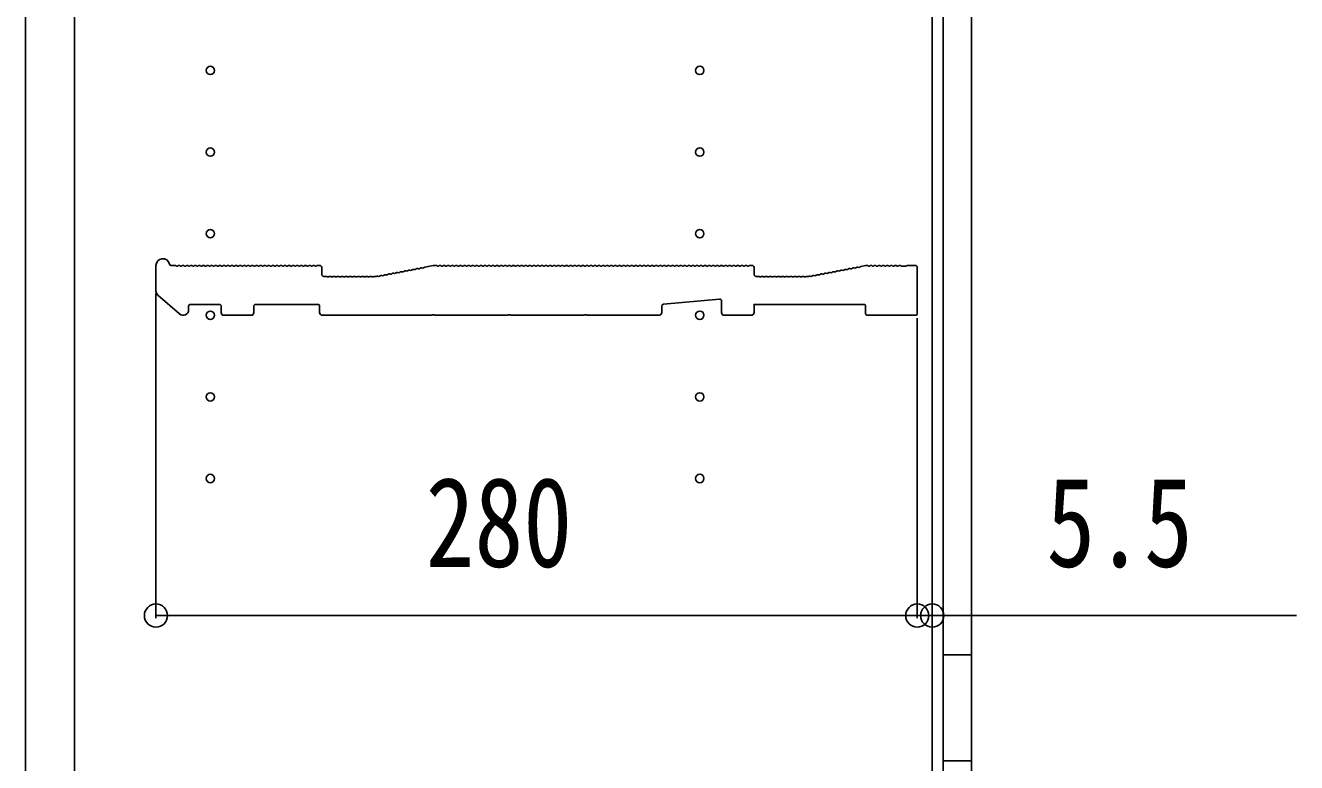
# Model space of a CAD drawing. Units: millimetres, scale not verified. Extents: x -4205 to 4205, y -2970 to 2970.
# Drawn here: x -1837.1 to -1369.6, y -2129.4 to -1858.5 of the extents above; entities that cross this region are included whole.
import ezdxf
from ezdxf.enums import TextEntityAlignment as Align

# ---------------------------------------------------------------- set-up
doc = ezdxf.new("R2010")
doc.units = ezdxf.units.MM
doc.header["$LTSCALE"] = 20
for name, color, linetype in [('0-2_YKK_11', 7, 'Continuous'), ('0-3_YKK_12', 2, 'Continuous'), ('0-5_YKK_D', 6, 'Continuous')]:
    doc.layers.add(name, color=color, linetype=linetype)
doc.styles.add('ＭＳ ゴシック', font='')
doc.styles.get('ＭＳ ゴシック').set_extended_font_data('MS Gothic')

msp = doc.modelspace()

# ---------------------------------------------------------------- linework, layer by layer
at = {"layer": '0-2_YKK_11'}
for p, q in [((-1789.06, -1956.09), (-1789.06, -1946.7)), ((-1783.43, -1946.7), (-1782.06, -1946.7)), ((-1781.5, -1946.9), (-1781.11, -1946.9)), ((-1780, -1946.9), (-1779.61, -1946.9)), ((-1778.5, -1946.9), (-1778.11, -1946.9)), ((-1777, -1946.9), (-1776.61, -1946.9)), ((-1775.5, -1946.9), (-1775.11, -1946.9)), ((-1774, -1946.9), (-1773.61, -1946.9)), ((-1772.5, -1946.9), (-1772.11, -1946.9)), ((-1771, -1946.9), (-1770.61, -1946.9)), ((-1769.5, -1946.9), (-1769.11, -1946.9)), ((-1768, -1946.9), (-1767.61, -1946.9)), ((-1766.5, -1946.9), (-1766.11, -1946.9)), ((-1765, -1946.9), (-1764.61, -1946.9)), ((-1763.5, -1946.9), (-1763.11, -1946.9)), ((-1762, -1946.9), (-1761.61, -1946.9)), ((-1760.5, -1946.9), (-1760.11, -1946.9)), ((-1759, -1946.9), (-1758.61, -1946.9)), ((-1757.5, -1946.9), (-1757.11, -1946.9)), ((-1756, -1946.9), (-1755.61, -1946.9)), ((-1754.5, -1946.9), (-1754.11, -1946.9)), ((-1753, -1946.9), (-1752.61, -1946.9)), ((-1751.5, -1946.9), (-1751.11, -1946.9)), ((-1750, -1946.9), (-1749.61, -1946.9)), ((-1748.5, -1946.9), (-1748.11, -1946.9)), ((-1747, -1946.9), (-1746.61, -1946.9)), ((-1745.5, -1946.9), (-1745.11, -1946.9)), ((-1744, -1946.9), (-1743.61, -1946.9)), ((-1742.5, -1946.9), (-1742.11, -1946.9)), ((-1741, -1946.9), (-1740.61, -1946.9)), ((-1739.5, -1946.9), (-1739.11, -1946.9)), ((-1738, -1946.9), (-1737.61, -1946.9)), ((-1736.5, -1946.9), (-1736.11, -1946.9)), ((-1735, -1946.9), (-1734.61, -1946.9)), ((-1733.5, -1946.9), (-1733.11, -1946.9)), ((-1732, -1946.9), (-1731.61, -1946.9)), ((-1730.5, -1946.9), (-1730.11, -1946.9)), ((-1729.56, -1946.7), (-1728.76, -1946.7)), ((-1728.06, -1947.4), (-1728.06, -1950)), ((-1699.89, -1949.35), (-1699.52, -1949.28)), ((-1698.42, -1949.07), (-1698.05, -1949)), ((-1696.95, -1948.79), (-1696.57, -1948.72)), ((-1695.47, -1948.51), (-1695.1, -1948.44)), ((-1694, -1948.23), (-1693.63, -1948.16)), ((-1692.53, -1947.95), (-1692.15, -1947.88)), ((-1691.05, -1947.67), (-1690.68, -1947.59)), ((-1685.5, -1946.9), (-1685.11, -1946.9)), ((-1684, -1946.9), (-1683.61, -1946.9)), ((-1682.5, -1946.9), (-1682.11, -1946.9)), ((-1681, -1946.9), (-1680.61, -1946.9)), ((-1679.5, -1946.9), (-1679.11, -1946.9)), ((-1678, -1946.9), (-1677.61, -1946.9)), ((-1676.5, -1946.9), (-1676.11, -1946.9)), ((-1675, -1946.9), (-1674.61, -1946.9)), ((-1673.5, -1946.9), (-1673.11, -1946.9)), ((-1672, -1946.9), (-1671.61, -1946.9)), ((-1670.5, -1946.9), (-1670.11, -1946.9)), ((-1669, -1946.9), (-1668.61, -1946.9)), ((-1667.5, -1946.9), (-1667.11, -1946.9)), ((-1666, -1946.9), (-1665.61, -1946.9)), ((-1664.5, -1946.9), (-1664.11, -1946.9)), ((-1663, -1946.9), (-1662.61, -1946.9)), ((-1661.5, -1946.9), (-1661.11, -1946.9)), ((-1660, -1946.9), (-1659.61, -1946.9)), ((-1658.5, -1946.9), (-1658.11, -1946.9)), ((-1657, -1946.9), (-1656.61, -1946.9)), ((-1655.5, -1946.9), (-1655.11, -1946.9)), ((-1654, -1946.9), (-1653.61, -1946.9)), ((-1652.5, -1946.9), (-1652.11, -1946.9)), ((-1651, -1946.9), (-1650.61, -1946.9)), ((-1649.5, -1946.9), (-1649.11, -1946.9)), ((-1648, -1946.9), (-1647.61, -1946.9)), ((-1646.5, -1946.9), (-1646.11, -1946.9)), ((-1645, -1946.9), (-1644.61, -1946.9)), ((-1643.5, -1946.9), (-1643.11, -1946.9)), ((-1642, -1946.9), (-1641.61, -1946.9)), ((-1640.5, -1946.9), (-1640.11, -1946.9)), ((-1639, -1946.9), (-1638.61, -1946.9)), ((-1637.5, -1946.9), (-1637.11, -1946.9)), ((-1636, -1946.9), (-1635.61, -1946.9)), ((-1634.5, -1946.9), (-1634.11, -1946.9)), ((-1633, -1946.9), (-1632.61, -1946.9)), ((-1631.5, -1946.9), (-1631.11, -1946.9)), ((-1630, -1946.9), (-1629.61, -1946.9)), ((-1628.5, -1946.9), (-1628.11, -1946.9)), ((-1627, -1946.9), (-1626.61, -1946.9)), ((-1625.5, -1946.9), (-1625.11, -1946.9)), ((-1624, -1946.9), (-1623.61, -1946.9)), ((-1622.5, -1946.9), (-1622.11, -1946.9)), ((-1621, -1946.9), (-1620.61, -1946.9)), ((-1619.5, -1946.9), (-1619.11, -1946.9)), ((-1618, -1946.9), (-1617.61, -1946.9)), ((-1616.5, -1946.9), (-1616.11, -1946.9)), ((-1615, -1946.9), (-1614.61, -1946.9)), ((-1613.5, -1946.9), (-1613.11, -1946.9)), ((-1612, -1946.9), (-1611.61, -1946.9)), ((-1610.5, -1946.9), (-1610.11, -1946.9)), ((-1609, -1946.9), (-1608.61, -1946.9)), ((-1607.5, -1946.9), (-1607.11, -1946.9)), ((-1606, -1946.9), (-1605.61, -1946.9)), ((-1604.5, -1946.9), (-1604.11, -1946.9)), ((-1603, -1946.9), (-1602.61, -1946.9)), ((-1601.5, -1946.9), (-1601.11, -1946.9)), ((-1600, -1946.9), (-1599.61, -1946.9)), ((-1598.5, -1946.9), (-1598.11, -1946.9)), ((-1597, -1946.9), (-1596.61, -1946.9)), ((-1595.5, -1946.9), (-1595.11, -1946.9)), ((-1594, -1946.9), (-1593.61, -1946.9)), ((-1592.5, -1946.9), (-1592.11, -1946.9)), ((-1591, -1946.9), (-1590.61, -1946.9)), ((-1589.5, -1946.9), (-1589.11, -1946.9)), ((-1588, -1946.9), (-1587.61, -1946.9)), ((-1586.5, -1946.9), (-1586.11, -1946.9)), ((-1585, -1946.9), (-1584.61, -1946.9)), ((-1583.5, -1946.9), (-1583.11, -1946.9)), ((-1582, -1946.9), (-1581.61, -1946.9)), ((-1580.5, -1946.9), (-1580.11, -1946.9)), ((-1579, -1946.9), (-1578.61, -1946.9)), ((-1577.5, -1946.9), (-1577.11, -1946.9)), ((-1576, -1946.9), (-1575.61, -1946.9)), ((-1574.5, -1946.9), (-1574.11, -1946.9)), ((-1573, -1946.9), (-1572.61, -1946.9)), ((-1571.5, -1946.9), (-1571.11, -1946.9)), ((-1570.56, -1946.7), (-1569.76, -1946.7)), ((-1569.06, -1947.4), (-1569.06, -1950)), ((-1540.89, -1949.35), (-1540.52, -1949.28)), ((-1539.42, -1949.07), (-1539.05, -1949)), ((-1537.95, -1948.79), (-1537.57, -1948.72)), ((-1536.47, -1948.51), (-1536.1, -1948.44)), ((-1535, -1948.23), (-1534.63, -1948.16)), ((-1533.53, -1947.95), (-1533.15, -1947.88)), ((-1532.05, -1947.67), (-1531.68, -1947.59)), ((-1530.58, -1947.39), (-1530.2, -1947.31)), ((-1529.69, -1947.01), (-1528.12, -1946.71)), ((-1527.99, -1946.7), (-1527.56, -1946.7)), ((-1527, -1946.9), (-1526.61, -1946.9)), ((-1525.5, -1946.9), (-1525.11, -1946.9)), ((-1524, -1946.9), (-1523.61, -1946.9)), ((-1522.5, -1946.9), (-1522.11, -1946.9)), ((-1521, -1946.9), (-1520.61, -1946.9)), ((-1519.5, -1946.9), (-1519.11, -1946.9)), ((-1518, -1946.9), (-1517.61, -1946.9)), ((-1516.5, -1946.9), (-1516.11, -1946.9)), ((-1512.56, -1946.7), (-1509.76, -1946.7)), ((-1509.06, -1947.4), (-1509.06, -1964.3)), ((-1727.36, -1950.7), (-1726.56, -1950.7)), ((-1726, -1950.9), (-1725.61, -1950.9)), ((-1724.5, -1950.9), (-1724.11, -1950.9)), ((-1723, -1950.9), (-1722.61, -1950.9)), ((-1721.5, -1950.9), (-1721.11, -1950.9)), ((-1720, -1950.9), (-1719.61, -1950.9)), ((-1718.5, -1950.9), (-1718.11, -1950.9)), ((-1717, -1950.9), (-1716.61, -1950.9)), ((-1715.5, -1950.9), (-1715.11, -1950.9)), ((-1714, -1950.9), (-1713.61, -1950.9)), ((-1712.5, -1950.9), (-1712.11, -1950.9)), ((-1711, -1950.9), (-1710.61, -1950.9)), ((-1709.5, -1950.9), (-1709.11, -1950.9)), ((-1708.56, -1950.7), (-1708.12, -1950.7)), ((-1708.12, -1950.7), (-1708.56, -1950.7)), ((-1707.26, -1950.75), (-1706.89, -1950.68)), ((-1705.79, -1950.47), (-1705.41, -1950.4)), ((-1704.31, -1950.19), (-1703.94, -1950.12)), ((-1702.84, -1949.91), (-1702.47, -1949.84)), ((-1701.37, -1949.63), (-1700.99, -1949.56)), ((-1568.36, -1950.7), (-1567.56, -1950.7)), ((-1567, -1950.9), (-1566.61, -1950.9)), ((-1565.5, -1950.9), (-1565.11, -1950.9)), ((-1564, -1950.9), (-1563.61, -1950.9)), ((-1562.5, -1950.9), (-1562.11, -1950.9)), ((-1561, -1950.9), (-1560.61, -1950.9)), ((-1559.5, -1950.9), (-1559.11, -1950.9)), ((-1558, -1950.9), (-1557.61, -1950.9)), ((-1556.5, -1950.9), (-1556.11, -1950.9)), ((-1555, -1950.9), (-1554.61, -1950.9)), ((-1553.5, -1950.9), (-1553.11, -1950.9)), ((-1552, -1950.9), (-1551.61, -1950.9)), ((-1550.5, -1950.9), (-1550.11, -1950.9)), ((-1549.56, -1950.7), (-1549.12, -1950.7)), ((-1548.99, -1950.69), (-1548.85, -1950.66)), ((-1548.26, -1950.75), (-1547.89, -1950.68)), ((-1546.79, -1950.47), (-1546.41, -1950.4)), ((-1545.31, -1950.19), (-1544.94, -1950.12)), ((-1543.84, -1949.91), (-1543.47, -1949.84)), ((-1542.37, -1949.63), (-1541.99, -1949.56)), ((-1780.36, -1964.51), (-1788.36, -1957.6)), ((-1777.06, -1961.7), (-1777.06, -1963)), ((-1765.76, -1961), (-1776.36, -1961)), ((-1765.06, -1964), (-1765.06, -1961.7)), ((-1753.06, -1961.7), (-1753.06, -1964)), ((-1729.56, -1961), (-1752.36, -1961)), ((-1728.86, -1964), (-1728.86, -1961.7)), ((-1603.06, -1961.64), (-1603.06, -1964)), ((-1581.82, -1959.07), (-1602.42, -1960.94)), ((-1581.06, -1964), (-1581.06, -1959.77)), ((-1528.06, -1964.3), (-1528.06, -1961.7)), ((-1754.06, -1965), (-1764.06, -1965)), ((-1570.06, -1965), (-1580.06, -1965)), ((-1509.76, -1965), (-1527.36, -1965))]:
    msp.add_line(p, q, dxfattribs=at)
for points in [[(-1690.17, -1947.29), (-1687.06, -1946.7), (-1686.06, -1946.7)], [(-1514.99, -1946.9), (-1514.8, -1946.97), (-1513.31, -1946.97), (-1513.12, -1946.9)], [(-1707.85, -1950.66), (-1707.99, -1950.69), (-1707.85, -1950.66)], [(-1528.76, -1961), (-1569.06, -1961), (-1569.06, -1964)], [(-1604.06, -1965), (-1630.48, -1965), (-1630.73, -1964.87), (-1631.38, -1964.87), (-1631.63, -1965), (-1658.48, -1965), (-1658.73, -1964.87), (-1659.38, -1964.87), (-1659.63, -1965), (-1686.48, -1965), (-1686.73, -1964.87), (-1687.38, -1964.87), (-1687.63, -1965), (-1727.86, -1965)]]:
    msp.add_lwpolyline(points, dxfattribs=at)
for centre, radius, start, end in [((-1786.56, -1946.7), 2.5, 12.6356, 180), ((-1783.43, -1946), 0.7, 192.6356, 270), ((-1782.06, -1947.58), 0.88, 50.536, 90), ((-1780.56, -1947.58), 0.88, 50.536, 129.464), ((-1779.06, -1947.58), 0.88, 50.536, 129.464), ((-1777.56, -1947.58), 0.88, 50.536, 129.464), ((-1776.06, -1947.58), 0.88, 50.536, 129.464), ((-1774.56, -1947.58), 0.88, 50.536, 129.464), ((-1773.06, -1947.58), 0.88, 50.536, 129.464), ((-1771.56, -1947.58), 0.88, 50.536, 129.464), ((-1770.06, -1947.58), 0.88, 50.536, 129.464), ((-1768.56, -1947.58), 0.88, 50.536, 129.464), ((-1767.06, -1947.58), 0.88, 50.536, 129.464), ((-1765.56, -1947.58), 0.88, 50.536, 129.464), ((-1764.06, -1947.58), 0.88, 50.536, 129.464), ((-1762.56, -1947.58), 0.88, 50.536, 129.464), ((-1761.06, -1947.58), 0.88, 50.536, 129.464), ((-1759.56, -1947.58), 0.88, 50.536, 129.464), ((-1758.06, -1947.58), 0.88, 50.536, 129.464), ((-1756.56, -1947.58), 0.88, 50.536, 129.464), ((-1755.06, -1947.58), 0.88, 50.536, 129.464), ((-1753.56, -1947.58), 0.88, 50.536, 129.464), ((-1752.06, -1947.58), 0.88, 50.536, 129.464), ((-1750.56, -1947.58), 0.88, 50.536, 129.464), ((-1749.06, -1947.58), 0.88, 50.536, 129.464), ((-1747.56, -1947.58), 0.88, 50.536, 129.464), ((-1746.06, -1947.58), 0.88, 50.536, 129.464), ((-1744.56, -1947.58), 0.88, 50.536, 129.464), ((-1743.06, -1947.58), 0.88, 50.536, 129.464), ((-1741.56, -1947.58), 0.88, 50.536, 129.464), ((-1740.06, -1947.58), 0.88, 50.536, 129.464), ((-1738.56, -1947.58), 0.88, 50.536, 129.464), ((-1737.06, -1947.58), 0.88, 50.536, 129.464), ((-1735.56, -1947.58), 0.88, 50.536, 129.464), ((-1734.06, -1947.58), 0.88, 50.536, 129.464), ((-1732.56, -1947.58), 0.88, 50.536, 129.464), ((-1731.06, -1947.58), 0.88, 50.536, 129.464), ((-1729.56, -1947.58), 0.88, 90, 129.464), ((-1728.76, -1947.4), 0.7, 0, 90), ((-1700.32, -1950.12), 0.88, 61.3203, 140.2483), ((-1698.84, -1949.84), 0.88, 61.3203, 140.2483), ((-1697.37, -1949.56), 0.88, 61.3203, 140.2483), ((-1695.9, -1949.28), 0.88, 61.3203, 140.2483), ((-1694.42, -1949), 0.88, 61.3203, 140.2483), ((-1692.95, -1948.72), 0.88, 61.3203, 140.2483), ((-1691.48, -1948.44), 0.88, 61.3203, 140.2483), ((-1690, -1948.16), 0.88, 100.7843, 140.2483), ((-1686.06, -1947.58), 0.88, 50.536, 90), ((-1684.56, -1947.58), 0.88, 50.536, 129.464), ((-1683.06, -1947.58), 0.88, 50.536, 129.464), ((-1681.56, -1947.58), 0.88, 50.536, 129.464), ((-1680.06, -1947.58), 0.88, 50.536, 129.464), ((-1678.56, -1947.58), 0.88, 50.536, 129.464), ((-1677.06, -1947.58), 0.88, 50.536, 129.464), ((-1675.56, -1947.58), 0.88, 50.536, 129.464), ((-1674.06, -1947.58), 0.88, 50.536, 129.464), ((-1672.56, -1947.58), 0.88, 50.536, 129.464), ((-1671.06, -1947.58), 0.88, 50.536, 129.464), ((-1669.56, -1947.58), 0.88, 50.536, 129.464), ((-1668.06, -1947.58), 0.88, 50.536, 129.464), ((-1666.56, -1947.58), 0.88, 50.536, 129.464), ((-1665.06, -1947.58), 0.88, 50.536, 129.464), ((-1663.56, -1947.58), 0.88, 50.536, 129.464), ((-1662.06, -1947.58), 0.88, 50.536, 129.464), ((-1660.56, -1947.58), 0.88, 50.536, 129.464), ((-1659.06, -1947.58), 0.88, 50.536, 129.464), ((-1657.56, -1947.58), 0.88, 50.536, 129.464), ((-1656.06, -1947.58), 0.88, 50.536, 129.464), ((-1654.56, -1947.58), 0.88, 50.536, 129.464), ((-1653.06, -1947.58), 0.88, 50.536, 129.464), ((-1651.56, -1947.58), 0.88, 50.536, 129.464), ((-1650.06, -1947.58), 0.88, 50.536, 129.464), ((-1648.56, -1947.58), 0.88, 50.536, 129.464), ((-1647.06, -1947.58), 0.88, 50.536, 129.464), ((-1645.56, -1947.58), 0.88, 50.536, 129.464), ((-1644.06, -1947.58), 0.88, 50.536, 129.464), ((-1642.56, -1947.58), 0.88, 50.536, 129.464), ((-1641.06, -1947.58), 0.88, 50.536, 129.464), ((-1639.56, -1947.58), 0.88, 50.536, 129.464), ((-1638.06, -1947.58), 0.88, 50.536, 129.464), ((-1636.56, -1947.58), 0.88, 50.536, 129.464), ((-1635.06, -1947.58), 0.88, 50.536, 129.464), ((-1633.56, -1947.58), 0.88, 50.536, 129.464), ((-1632.06, -1947.58), 0.88, 50.536, 129.464), ((-1630.56, -1947.58), 0.88, 50.536, 129.464), ((-1629.06, -1947.58), 0.88, 50.536, 129.464), ((-1627.56, -1947.58), 0.88, 50.536, 129.464), ((-1626.06, -1947.58), 0.88, 50.536, 129.464), ((-1624.56, -1947.58), 0.88, 50.536, 129.464), ((-1623.06, -1947.58), 0.88, 50.536, 129.464), ((-1621.56, -1947.58), 0.88, 50.536, 129.464), ((-1620.06, -1947.58), 0.88, 50.536, 129.464), ((-1618.56, -1947.58), 0.88, 50.536, 129.464), ((-1617.06, -1947.58), 0.88, 50.536, 129.464), ((-1615.56, -1947.58), 0.88, 50.536, 129.464), ((-1614.06, -1947.58), 0.88, 50.536, 129.464), ((-1612.56, -1947.58), 0.88, 50.536, 129.464), ((-1611.06, -1947.58), 0.88, 50.536, 129.464), ((-1609.56, -1947.58), 0.88, 50.536, 129.464), ((-1608.06, -1947.58), 0.88, 50.536, 129.464), ((-1606.56, -1947.58), 0.88, 50.536, 129.464), ((-1605.06, -1947.58), 0.88, 50.536, 129.464), ((-1603.56, -1947.58), 0.88, 50.536, 129.464), ((-1602.06, -1947.58), 0.88, 50.536, 129.464), ((-1600.56, -1947.58), 0.88, 50.536, 129.464), ((-1599.06, -1947.58), 0.88, 50.536, 129.464), ((-1597.56, -1947.58), 0.88, 50.536, 129.464), ((-1596.06, -1947.58), 0.88, 50.536, 129.464), ((-1594.56, -1947.58), 0.88, 50.536, 129.464), ((-1593.06, -1947.58), 0.88, 50.536, 129.464), ((-1591.56, -1947.58), 0.88, 50.536, 129.464), ((-1590.06, -1947.58), 0.88, 50.536, 129.464), ((-1588.56, -1947.58), 0.88, 50.536, 129.464), ((-1587.06, -1947.58), 0.88, 50.536, 129.464), ((-1585.56, -1947.58), 0.88, 50.536, 129.464), ((-1584.06, -1947.58), 0.88, 50.536, 129.464), ((-1582.56, -1947.58), 0.88, 50.536, 129.464), ((-1581.06, -1947.58), 0.88, 50.536, 129.464), ((-1579.56, -1947.58), 0.88, 50.536, 129.464), ((-1578.06, -1947.58), 0.88, 50.536, 129.464), ((-1576.56, -1947.58), 0.88, 50.536, 129.464), ((-1575.06, -1947.58), 0.88, 50.536, 129.464), ((-1573.56, -1947.58), 0.88, 50.536, 129.464), ((-1572.06, -1947.58), 0.88, 50.536, 129.464), ((-1570.56, -1947.58), 0.88, 90, 129.464), ((-1569.76, -1947.4), 0.7, 0, 90), ((-1541.32, -1950.12), 0.88, 61.3203, 140.2483), ((-1539.84, -1949.84), 0.88, 61.3203, 140.2483), ((-1538.37, -1949.56), 0.88, 61.3203, 140.2483), ((-1536.9, -1949.28), 0.88, 61.3203, 140.2483), ((-1535.42, -1949), 0.88, 61.3203, 140.2483), ((-1533.95, -1948.72), 0.88, 61.3203, 140.2483), ((-1532.48, -1948.44), 0.88, 61.3203, 140.2483), ((-1531, -1948.16), 0.88, 61.3203, 140.2483), ((-1529.53, -1947.88), 0.88, 100.7843, 140.2483), ((-1527.99, -1947.4), 0.7, 90, 100.7843), ((-1527.56, -1947.58), 0.88, 50.536, 90), ((-1526.06, -1947.58), 0.88, 50.536, 129.464), ((-1524.56, -1947.58), 0.88, 50.536, 129.464), ((-1523.06, -1947.58), 0.88, 50.536, 129.464), ((-1521.56, -1947.58), 0.88, 50.536, 129.464), ((-1520.06, -1947.58), 0.88, 50.536, 129.464), ((-1518.56, -1947.58), 0.88, 50.536, 129.464), ((-1517.06, -1947.58), 0.88, 50.536, 129.464), ((-1515.56, -1947.58), 0.88, 50.4605, 129.464), ((-1512.56, -1947.58), 0.88, 90, 129.5394), ((-1509.76, -1947.4), 0.7, 0, 90), ((-1727.36, -1950), 0.7, 180, 270), ((-1726.56, -1951.58), 0.88, 50.536, 90), ((-1725.06, -1951.58), 0.88, 50.536, 129.464), ((-1723.56, -1951.58), 0.88, 50.536, 129.464), ((-1722.06, -1951.58), 0.88, 50.536, 129.464), ((-1720.56, -1951.58), 0.88, 50.536, 129.464), ((-1719.06, -1951.58), 0.88, 50.536, 129.464), ((-1717.56, -1951.58), 0.88, 50.536, 129.464), ((-1716.06, -1951.58), 0.88, 50.536, 129.464), ((-1714.56, -1951.58), 0.88, 50.536, 129.464), ((-1713.06, -1951.58), 0.88, 50.536, 129.464), ((-1711.56, -1951.58), 0.88, 50.536, 129.464), ((-1710.06, -1951.58), 0.88, 50.536, 129.464), ((-1708.56, -1951.58), 0.88, 90, 129.464), ((-1708.12, -1950), 0.7, 270, 280.7843), ((-1708.12, -1950), 0.7, 270, 280.7843), ((-1707.68, -1951.53), 0.88, 61.3203, 100.7843), ((-1706.21, -1951.24), 0.88, 61.3203, 140.2483), ((-1704.74, -1950.96), 0.88, 61.3203, 140.2483), ((-1703.26, -1950.68), 0.88, 61.3203, 140.2483), ((-1701.79, -1950.4), 0.88, 61.3203, 140.2483), ((-1568.36, -1950), 0.7, 180, 270), ((-1567.56, -1951.58), 0.88, 50.536, 90), ((-1566.06, -1951.58), 0.88, 50.536, 129.464), ((-1564.56, -1951.58), 0.88, 50.536, 129.464), ((-1563.06, -1951.58), 0.88, 50.536, 129.464), ((-1561.56, -1951.58), 0.88, 50.536, 129.464), ((-1560.06, -1951.58), 0.88, 50.536, 129.464), ((-1558.56, -1951.58), 0.88, 50.536, 129.464), ((-1557.06, -1951.58), 0.88, 50.536, 129.464), ((-1555.56, -1951.58), 0.88, 50.536, 129.464), ((-1554.06, -1951.58), 0.88, 50.536, 129.464), ((-1552.56, -1951.58), 0.88, 50.536, 129.464), ((-1551.06, -1951.58), 0.88, 50.536, 129.464), ((-1549.56, -1951.58), 0.88, 90, 129.464), ((-1549.12, -1950), 0.7, 270, 280.7843), ((-1548.68, -1951.53), 0.88, 61.3203, 100.7843), ((-1547.21, -1951.24), 0.88, 61.3203, 140.2483), ((-1545.74, -1950.96), 0.88, 61.3203, 140.2483), ((-1544.26, -1950.68), 0.88, 61.3203, 140.2483), ((-1542.79, -1950.4), 0.88, 61.3203, 140.2483), ((-1787.06, -1956.09), 2, 180, 229.1613), ((-1779.06, -1963), 2, 229.1613, 0), ((-1776.36, -1961.7), 0.7, 90, 180), ((-1765.76, -1961.7), 0.7, 0, 90), ((-1752.36, -1961.7), 0.7, 90, 180), ((-1729.56, -1961.7), 0.7, 0, 90), ((-1602.36, -1961.64), 0.7, 95.1944, 180), ((-1581.76, -1959.77), 0.7, 0, 95.1944), ((-1528.76, -1961.7), 0.7, 0, 90), ((-1764.06, -1964), 1, 180, 270), ((-1754.06, -1964), 1, 270, 0), ((-1727.86, -1964), 1, 180, 270), ((-1604.06, -1964), 1, 270, 0), ((-1580.06, -1964), 1, 180, 270), ((-1570.06, -1964), 1, 270, 0), ((-1527.36, -1964.3), 0.7, 180, 270), ((-1509.76, -1964.3), 0.7, 270, 0)]:
    msp.add_arc(centre, radius, start, end, dxfattribs=at)
at = {"layer": '0-3_YKK_12'}
msp.add_line((-1489.06, -1420.25), (-1489.06, -2089.75), dxfattribs=at)
for points in [[(-1819.06, -2145), (-1489.06, -2145), (-1489.06, -1365), (-1819.06, -1365)], [(-1837.06, -2142), (-1819.06, -2142), (-1819.06, -1368), (-1837.06, -1368)], [(-1503.56, -2133.75), (-1499.56, -2133.75), (-1499.56, -1376.25), (-1503.56, -1376.25)], [(-1499.56, -2089.75), (-1489.06, -2089.75), (-1489.06, -2128.75), (-1499.56, -2128.75)]]:
    msp.add_lwpolyline(points, close=True, dxfattribs=at)
for centre in [(-1769.06, -1875), (-1589.06, -1875), (-1769.06, -1905), (-1589.06, -1905), (-1769.06, -1935), (-1589.06, -1935), (-1769.06, -1965), (-1589.06, -1965), (-1769.06, -1995), (-1589.06, -1995), (-1769.06, -2025), (-1589.06, -2025)]:
    msp.add_circle(centre, 1.55, dxfattribs=at)
at = {"layer": '0-5_YKK_D'}
for p, q in [((-1789.06, -1957), (-1789.06, -2076.35)), ((-1509.06, -1966), (-1509.06, -2076.35)), ((-1509.06, -1966), (-1509.06, -2076.35)), ((-1789.06, -2075.35), (-1509.06, -2075.35)), ((-1509.06, -2075.35), (-1526.06, -2075.35)), ((-1509.06, -2075.35), (-1503.56, -2075.35)), ((-1503.56, -2075.35), (-1369.56, -2075.35))]:
    msp.add_line(p, q, dxfattribs=at)
for centre in [(-1789.06, -2075.35), (-1509.06, -2075.35), (-1509.06, -2075.35), (-1503.56, -2075.35)]:
    msp.add_circle(centre, 4.25, dxfattribs=at)

# ---------------------------------------------------------------- texts
at = {"layer": '0-5_YKK_D', "style": 'ＭＳ ゴシック', "width": 0.8}
for s, p in [('280', (-1689.86, -2067.35)), ('5.5', (-1461.56, -2067.35))]:
    msp.add_text(s, height=32.99, dxfattribs=at).set_placement(p, align=Align.BOTTOM_LEFT)

doc.saveas('drawing.dxf')
